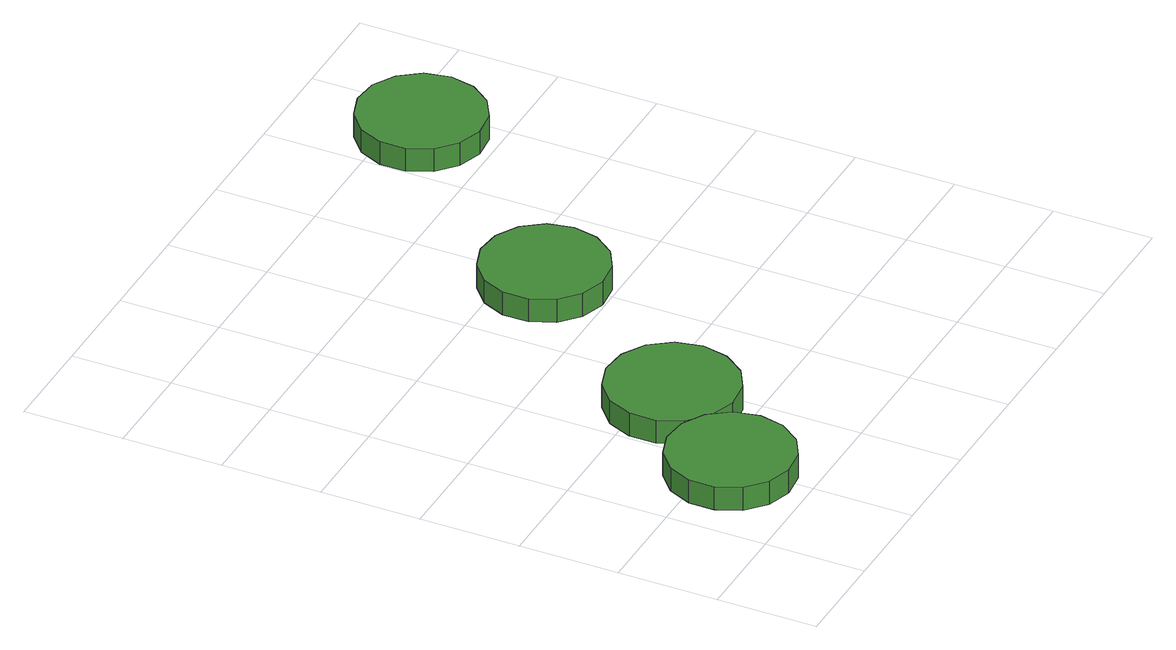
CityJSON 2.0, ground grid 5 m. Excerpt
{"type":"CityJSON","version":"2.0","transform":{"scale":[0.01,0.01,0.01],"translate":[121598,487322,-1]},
"CityObjects":{
"tree1":{"type":"SolitaryVegetationObject","attributes":{"function":"something"},"geometry":[{"type":"MultiSurface","lod":"1","boundaries":[[[0,1,2,3,4,5,6,7,8,9,10,11,12,13,14]],[[15,16,17,18,19,20,21,22,23,24,25,26,27,28,29]],[[0,29,28,1]],[[1,28,27,2]],[[2,27,26,3]],[[3,26,25,4]],[[4,25,24,5]],[[5,24,23,6]],[[6,23,22,7]],[[7,22,21,8]],[[8,21,20,9]],[[9,20,19,10]],[[10,19,18,11]],[[11,18,17,12]],[[12,17,16,13]],[[13,16,15,14]],[[14,15,29,0]]]}]},
"tree2":{"type":"SolitaryVegetationObject","attributes":{"function":"something"},"geometry":[{"type":"MultiSurface","lod":"1","boundaries":[[[30,31,32,33,34,35,36,37,38,39,40,41,42,43,44]],[[45,46,47,48,49,50,51,52,53,54,55,56,57,58,59]],[[30,59,58,31]],[[31,58,57,32]],[[32,57,56,33]],[[33,56,55,34]],[[34,55,54,35]],[[35,54,53,36]],[[36,53,52,37]],[[37,52,51,38]],[[38,51,50,39]],[[39,50,49,40]],[[40,49,48,41]],[[41,48,47,42]],[[42,47,46,43]],[[43,46,45,44]],[[44,45,59,30]]]}]},
"tree3":{"type":"SolitaryVegetationObject","attributes":{"function":"something"},"geometry":[{"type":"MultiSurface","lod":"1","boundaries":[[[60,61,62,63,64,65,66,67,68,69,70,71,72,73,74]],[[75,76,77,78,79,80,81,82,83,84,85,86,87,88,89]],[[60,89,88,61]],[[61,88,87,62]],[[62,87,86,63]],[[63,86,85,64]],[[64,85,84,65]],[[65,84,83,66]],[[66,83,82,67]],[[67,82,81,68]],[[68,81,80,69]],[[69,80,79,70]],[[70,79,78,71]],[[71,78,77,72]],[[72,77,76,73]],[[73,76,75,74]],[[74,75,89,60]]]}]},
"tree4":{"type":"SolitaryVegetationObject","attributes":{"function":"something"},"geometry":[{"type":"MultiSurface","lod":"1","boundaries":[[[90,91,92,93,94,95,96,97,98,99,100,101,102,103,104]],[[105,106,107,108,109,110,111,112,113,114,115,116,117,118,119]],[[90,119,118,91]],[[91,118,117,92]],[[92,117,116,93]],[[93,116,115,94]],[[94,115,114,95]],[[95,114,113,96]],[[96,113,112,97]],[[97,112,111,98]],[[98,111,110,99]],[[99,110,109,100]],[[100,109,108,101]],[[101,108,107,102]],[[102,107,106,103]],[[103,106,105,104]],[[104,105,119,90]]]}]}
},
"vertices":[
[681,354,254],[655,480,254],[579,585,254],[467,649,254],[339,662,254],[217,623,254],[121,537,254],[69,419,254],[69,290,254],[121,172,254],[217,86,254],[339,46,254],[467,60,254],[579,124,254],[655,229,254],[655,229,129],[579,124,129],[467,60,129],[339,46,129],[217,86,129],[121,172,129],[69,290,129],[69,419,129],[121,537,129],[217,623,129],[339,662,129],[467,649,129],[579,585,129],[655,480,129],[681,354,129],
[1092,841,242],[1064,972,242],[986,1081,242],[870,1148,242],[736,1162,242],[609,1121,242],[509,1031,242],[455,908,242],[455,774,242],[509,652,242],[609,562,242],[736,521,242],[870,535,242],[986,602,242],[1064,710,242],[1064,710,117],[986,602,117],[870,535,117],[736,521,117],[609,562,117],[509,652,117],[455,774,117],[455,908,117],[509,1031,117],[609,1121,117],[736,1162,117],[870,1148,117],[986,1081,117],[1064,972,117],[1092,841,117],
[1760,1816,198],[1734,1942,198],[1658,2046,198],[1546,2110,198],[1418,2124,198],[1296,2084,198],[1200,1998,198],[1148,1880,198],[1148,1752,198],[1200,1634,198],[1296,1548,198],[1418,1508,198],[1546,1521,198],[1658,1586,198],[1734,1690,198],[1734,1690,73],[1658,1586,73],[1546,1521,73],[1418,1508,73],[1296,1548,73],[1200,1634,73],[1148,1752,73],[1148,1880,73],[1200,1998,73],[1296,2084,73],[1418,2124,73],[1546,2110,73],[1658,2046,73],[1734,1942,73],[1760,1816,73],
[2626,2856,191],[2599,2982,191],[2523,3086,191],[2412,3151,191],[2284,3164,191],[2161,3124,191],[2065,3038,191],[2013,2920,191],[2013,2792,191],[2065,2674,191],[2161,2588,191],[2284,2548,191],[2412,2561,191],[2523,2626,191],[2599,2730,191],[2599,2730,66],[2523,2626,66],[2412,2561,66],[2284,2548,66],[2161,2588,66],[2065,2674,66],[2013,2792,66],[2013,2920,66],[2065,3038,66],[2161,3124,66],[2284,3164,66],[2412,3151,66],[2523,3086,66],[2599,2982,66],[2626,2856,66]
]}
